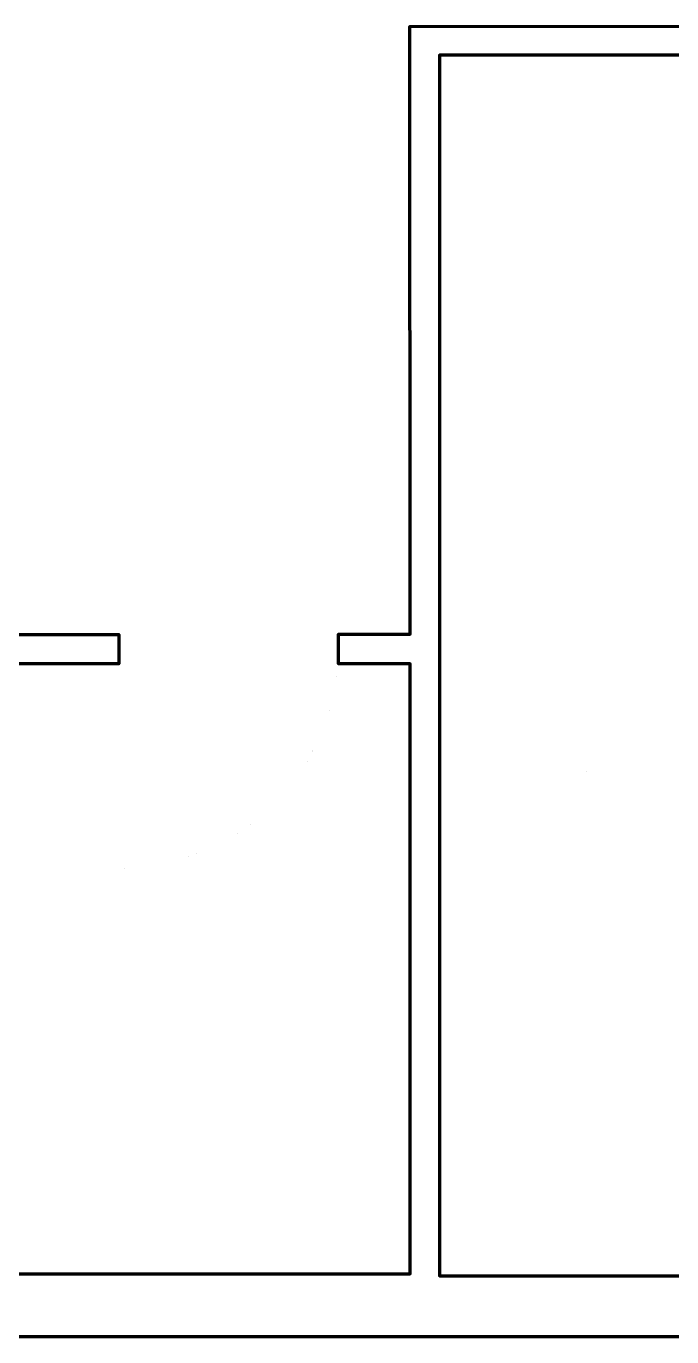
# Model space of a CAD drawing. Header units: metres. Extents: x -7.3 to 2.8, y -2.8 to 6.
# Drawn here: x -3.61 to -0.97, y -2.76 to 2.61 of the extents above; entities that cross this region are included whole.
import ezdxf

# ---------------------------------------------------------------- set-up
doc = ezdxf.new("R2010")
doc.units = ezdxf.units.M
doc.header["$LTSCALE"] = 10
doc.layers.get('0').update_dxf_attribs({"linetype": 'CONTINUOUS', "lineweight": 100})
for name, color, linetype, lineweight in [('doors', 1, 'CONTINUOUS', 100), ('roomitems', 2, 'CONTINUOUS', 100), ('walls', 8, 'CONTINUOUS', 100)]:
    doc.layers.add(name, color=color, linetype=linetype, lineweight=lineweight)

# ---------------------------------------------------------------- blocks, each defined once
blk = doc.blocks.new('F-0-3')
at = {"color": 0, "const_width": 0.01}
for points in [[(-1338, 294.8), (-1338, 294.8)], [(-1338, 294.8), (-1115, 294.8)], [(-1338, 248), (-1338, 294.8)], [(-1338, 294.8), (-1338, 294.8)], [(-1338, 294.8), (-1338, 294.8)], [(-1115, 294.8), (-892, 294.8)], [(-892, 294.8), (-669, 294.8)], [(-669, 294.8), (-446, 294.8)], [(-446, 294.8), (-223, 294.8)], [(-223, 294.8), (0, 294.8)], [(0, 294.8), (223, 294.8)], [(223, 294.8), (446, 294.8)], [(446, 294.8), (669, 294.8)], [(669, 294.8), (892, 294.8)], [(892, 294.8), (1115, 294.8)], [(1115, 294.8), (1338, 294.8)], [(1338, 294.8), (1338, 248)], [(-1338, 201.2), (-1338, 248)], [(1338, 248), (1338, 201.2)], [(-1338, 154.4), (-1338, 201.2)], [(1338, 201.2), (1338, 154.4)], [(-1338, 107.6), (-1338, 154.4)], [(-1338, 60.8), (-1338, 107.6)], [(1338, 154.4), (1338, 107.6)], [(1338, 107.6), (1338, 60.8)], [(-1338, 14), (-1338, 60.8)], [(1338, 60.8), (1338, 14)], [(-1338, -32.8), (-1338, 14)], [(1338, 14), (1338, -32.8)], [(-1338, -79.6), (-1338, -32.8)], [(1338, -32.8), (1338, -79.6)], [(-1338, -126.4), (-1338, -79.6)], [(1338, -79.6), (1338, -126.4)], [(-1338, -173.2), (-1338, -126.4)], [(1338, -126.4), (1338, -173.2)], [(-1338, -219.9), (-1338, -173.2)], [(1338, -173.2), (1338, -219.9)], [(-1338, -266.7), (-1338, -219.9)], [(-1115, -266.7), (-1338, -266.7)], [(-1338, -266.7), (-1338, -266.7)], [(-1338, -266.7), (-1115, -266.7)], [(-1338, -269.1), (-1338, -266.7)], [(-1338, -266.7), (-1338, -266.7)], [(-1338, -266.7), (-1338, -266.7)], [(-892, -266.7), (-1115, -266.7)], [(-1115, -266.7), (-892, -266.7)], [(-669, -266.7), (-892, -266.7)], [(-892, -266.7), (-669, -266.7)], [(-446, -266.7), (-669, -266.7)], [(-669, -266.7), (-446, -266.7)], [(-223, -266.7), (-446, -266.7)], [(-446, -266.7), (-223, -266.7)], [(-431.1, -269.1), (-431.1, -266.7)], [(0, -266.7), (-223, -266.7)], [(-223, -266.7), (0, -266.7)], [(223, -266.7), (0, -266.7)], [(0, -266.7), (223, -266.7)], [(446, -266.7), (223, -266.7)], [(223, -266.7), (446, -266.7)], [(431.1, -269.1), (431.1, -266.7)], [(669, -266.7), (446, -266.7)], [(446, -266.7), (669, -266.7)], [(892, -266.7), (669, -266.7)], [(669, -266.7), (892, -266.7)], [(1115, -266.7), (892, -266.7)], [(892, -266.7), (1115, -266.7)], [(1338, -266.7), (1115, -266.7)], [(1115, -266.7), (1338, -266.7)], [(1338, -219.9), (1338, -266.7)], [(1338, -266.7), (1338, -269.1)], [(-1338, -271.4), (-1338, -269.1)], [(-1338, -273.8), (-1338, -271.4)], [(-1338, -276.1), (-1338, -273.8)], [(-1338, -278.4), (-1338, -276.1)], [(-1338, -280.8), (-1338, -278.4)], [(-1338, -283.1), (-1338, -280.8)], [(-1338, -285.5), (-1338, -283.1)], [(-1338, -287.8), (-1338, -285.5)], [(-1338, -290.1), (-1338, -287.8)], [(-1338, -292.5), (-1338, -290.1)], [(-1338, -294.8), (-1338, -292.5)], [(-1115, -294.8), (-1338, -294.8)], [(-892, -294.8), (-1115, -294.8)], [(-903.9, -310.3), (-903.8, -309.2)], [(-903.9, -311.4), (-903.9, -310.3)], [(-903.9, -312.6), (-903.9, -311.4)], [(-903.9, -313.8), (-903.9, -312.6)], [(-903.9, -314.9), (-903.9, -313.8)], [(-903.9, -316.1), (-903.9, -314.9)], [(-903.9, -317.3), (-903.9, -316.1)], [(-903.9, -318.5), (-903.9, -317.3)], [(-903.9, -319.6), (-903.9, -318.5)], [(-903.9, -320.8), (-903.9, -319.6)], [(-903.9, -322), (-903.9, -320.8)], [(-903.9, -323.1), (-903.9, -322)], [(-903.8, -309.2), (-903.7, -308.3)], [(-903.7, -308.3), (-903.4, -307.4)], [(-903.4, -307.4), (-903, -306.6)], [(-903, -306.6), (-902.5, -305.8)], [(-902.5, -305.8), (-901.9, -305.2)], [(-901.9, -305.2), (-901.2, -304.6)], [(-901.2, -304.6), (-900.4, -304.1)], [(-900.4, -304.1), (-899.5, -303.8)], [(-899.5, -303.8), (-898.6, -303.5)], [(-898.6, -303.5), (-897.6, -303.3)], [(-897.6, -303.3), (-896.5, -303.2)], [(-896.5, -303.2), (-896.5, -303.2)], [(-896.5, -303.2), (-894.5, -303.2)], [(-896.5, -303.2), (-896.5, -303.2)], [(-896.5, -303.2), (-896.5, -303.2)], [(-896.5, -303.2), (-896.5, -303.2)], [(-896.5, -303.2), (-896.5, -303.2)], [(-896.5, -303.2), (-896.5, -303.2)], [(-896.5, -303.2), (-896.5, -303.2)], [(-896.5, -303.2), (-896.5, -303.2)], [(-896.5, -303.2), (-896.5, -303.2)], [(-896.5, -303.2), (-896.5, -303.2)], [(-896.5, -303.2), (-896.5, -303.2)], [(-896.5, -303.2), (-896.5, -303.2)], [(-896.5, -303.2), (-896.5, -303.2)], [(-896.5, -303.2), (-896.5, -303.2)], [(-896.5, -303.2), (-896.5, -303.2)], [(-894.5, -303.2), (-892.5, -303.2)], [(-892.5, -303.2), (-890.5, -303.2)], [(-669, -294.8), (-892, -294.8)], [(-892, -294.8), (-892, -294.8)], [(-892, -294.8), (-890.8, -294.8)], [(-892, -295.5), (-892, -294.8)], [(-892, -294.8), (-892, -294.8)], [(-892, -294.8), (-892, -294.8)], [(-892, -296.2), (-892, -295.5)], [(-892, -296.9), (-892, -296.2)], [(-892, -297.6), (-892, -296.9)], [(-892, -298.3), (-892, -297.6)], [(-892, -299), (-892, -298.3)], [(-892, -299.7), (-892, -299)], [(-892, -300.4), (-892, -299.7)], [(-892, -301.1), (-892, -300.4)], [(-892, -301.8), (-892, -301.1)], [(-892, -302.5), (-892, -301.8)], [(-892, -303.2), (-892, -302.5)], [(-890.8, -303.2), (-892, -303.2)], [(-890.8, -294.8), (-889.5, -294.8)], [(-889.5, -303.2), (-890.8, -303.2)], [(-890.5, -303.2), (-888.5, -303.2)], [(-889.5, -294.8), (-888.3, -294.8)], [(-888.3, -303.2), (-889.5, -303.2)], [(-888.5, -303.2), (-886.6, -303.2)], [(-888.3, -294.8), (-887.1, -294.8)], [(-887.1, -303.2), (-888.3, -303.2)], [(-887.1, -294.8), (-885.8, -294.8)], [(-885.8, -303.2), (-887.1, -303.2)], [(-886.6, -303.2), (-884.6, -303.2)], [(-885.8, -294.8), (-884.6, -294.8)], [(-884.6, -303.2), (-885.8, -303.2)], [(-884.6, -294.8), (-883.3, -294.8)], [(-883.3, -303.2), (-884.6, -303.2)], [(-884.6, -303.2), (-882.6, -303.2)], [(-883.3, -294.8), (-882.1, -294.8)], [(-882.1, -303.2), (-883.3, -303.2)], [(-882.6, -303.2), (-880.6, -303.2)], [(-882.1, -294.8), (-880.9, -294.8)], [(-880.9, -303.2), (-882.1, -303.2)], [(-880.9, -294.8), (-879.6, -294.8)], [(-879.6, -303.2), (-880.9, -303.2)], [(-880.6, -303.2), (-878.6, -303.2)], [(-879.6, -294.8), (-878.4, -294.8)], [(-878.4, -303.2), (-879.6, -303.2)], [(-878.6, -303.2), (-876.6, -303.2)], [(-878.4, -294.8), (-877.1, -294.8)], [(-877.1, -303.2), (-878.4, -303.2)], [(-877.1, -294.8), (-877.1, -295.5)], [(-877.1, -295.5), (-877.1, -296.2)], [(-877.1, -296.2), (-877.1, -296.9)], [(-877.1, -296.9), (-877.1, -297.6)], [(-877.1, -297.6), (-877.1, -298.3)], [(-877.1, -298.3), (-877.1, -299)], [(-877.1, -299), (-877.1, -299.7)], [(-877.1, -299.7), (-877.1, -300.4)], [(-877.1, -300.4), (-877.1, -301.1)], [(-877.1, -301.1), (-877.1, -301.8)], [(-877.1, -301.8), (-877.1, -302.5)], [(-877.1, -302.5), (-877.1, -303.2)], [(-876.6, -303.2), (-874.7, -303.2)], [(-874.7, -303.2), (-872.7, -303.2)], [(-872.7, -303.2), (-871.6, -303.3)], [(-871.6, -303.3), (-870.6, -303.5)], [(-870.6, -303.5), (-869.6, -303.8)], [(-869.6, -303.8), (-868.8, -304.1)], [(-868.8, -304.1), (-868, -304.6)], [(-868, -304.6), (-867.3, -305.2)], [(-867.3, -305.2), (-866.7, -305.8)], [(-866.7, -305.8), (-866.2, -306.6)], [(-866.2, -306.6), (-865.8, -307.4)], [(-865.8, -307.4), (-865.5, -308.3)], [(-865.5, -308.3), (-865.3, -309.2)], [(-865.3, -309.2), (-865.2, -310.3)], [(-865.2, -310.3), (-865.2, -311.4)], [(-865.2, -311.4), (-865.2, -312.6)], [(-865.2, -312.6), (-865.2, -313.8)], [(-865.2, -313.8), (-865.2, -314.9)], [(-865.2, -314.9), (-865.2, -316.1)], [(-865.2, -316.1), (-865.2, -317.3)], [(-865.2, -317.3), (-865.2, -318.5)], [(-865.2, -318.5), (-865.2, -319.6)], [(-865.2, -319.6), (-865.2, -320.8)], [(-865.2, -320.8), (-865.2, -322)], [(-865.2, -322), (-865.2, -323.1)], [(-446, -294.8), (-669, -294.8)], [(-223, -294.8), (-446, -294.8)], [(-431.1, -271.4), (-431.1, -269.1)], [(-431.1, -273.8), (-431.1, -271.4)], [(-431.1, -276.1), (-431.1, -273.8)], [(-431.1, -278.4), (-431.1, -276.1)], [(-431.1, -280.8), (-431.1, -278.4)], [(-431.1, -283.1), (-431.1, -280.8)], [(-431.1, -285.5), (-431.1, -283.1)], [(-431.1, -287.8), (-431.1, -285.5)], [(-431.1, -290.1), (-431.1, -287.8)], [(-431.1, -292.5), (-431.1, -290.1)], [(-431.1, -294.8), (-431.1, -292.5)], [(-431.1, -294.8), (-431.1, -294.8)], [(-350.9, -310.3), (-350.8, -309.2)], [(-350.9, -311.4), (-350.9, -310.3)], [(-350.9, -312.6), (-350.9, -311.4)], [(-350.9, -313.8), (-350.9, -312.6)], [(-350.9, -314.9), (-350.9, -313.8)], [(-350.9, -316.1), (-350.9, -314.9)], [(-350.9, -317.3), (-350.9, -316.1)], [(-350.9, -318.5), (-350.9, -317.3)], [(-350.9, -319.6), (-350.9, -318.5)], [(-350.9, -320.8), (-350.9, -319.6)], [(-350.9, -322), (-350.9, -320.8)], [(-350.9, -323.1), (-350.9, -322)], [(-350.8, -309.2), (-350.6, -308.3)], [(-350.6, -308.3), (-350.3, -307.4)], [(-350.3, -307.4), (-349.9, -306.6)], [(-349.9, -306.6), (-349.4, -305.8)], [(-349.4, -305.8), (-348.8, -305.2)], [(-348.8, -305.2), (-348.1, -304.6)], [(-348.1, -304.6), (-347.3, -304.1)], [(-347.3, -304.1), (-346.5, -303.8)], [(-346.5, -303.8), (-345.5, -303.5)], [(-345.5, -303.5), (-344.5, -303.3)], [(-344.5, -303.3), (-343.4, -303.2)], [(-343.4, -303.2), (-343.4, -303.2)], [(-343.4, -303.2), (-341.4, -303.2)], [(-343.4, -303.2), (-343.4, -303.2)], [(-343.4, -303.2), (-343.4, -303.2)], [(-343.4, -303.2), (-343.4, -303.2)], [(-343.4, -303.2), (-343.4, -303.2)], [(-343.4, -303.2), (-343.4, -303.2)], [(-343.4, -303.2), (-343.4, -303.2)], [(-343.4, -303.2), (-343.4, -303.2)], [(-343.4, -303.2), (-343.4, -303.2)], [(-343.4, -303.2), (-343.4, -303.2)], [(-343.4, -303.2), (-343.4, -303.2)], [(-343.4, -303.2), (-343.4, -303.2)], [(-343.4, -303.2), (-343.4, -303.2)], [(-343.4, -303.2), (-343.4, -303.2)], [(-343.4, -303.2), (-343.4, -303.2)], [(-341.4, -303.2), (-339.5, -303.2)], [(-339.5, -303.2), (-337.5, -303.2)], [(-339, -294.8), (-339, -294.8)], [(-339, -294.8), (-337.7, -294.8)], [(-339, -295.5), (-339, -294.8)], [(-339, -294.8), (-339, -294.8)], [(-339, -294.8), (-339, -294.8)], [(-339, -296.2), (-339, -295.5)], [(-339, -296.9), (-339, -296.2)], [(-339, -297.6), (-339, -296.9)], [(-339, -298.3), (-339, -297.6)], [(-339, -299), (-339, -298.3)], [(-339, -299.7), (-339, -299)], [(-339, -300.4), (-339, -299.7)], [(-339, -301.1), (-339, -300.4)], [(-339, -301.8), (-339, -301.1)], [(-339, -302.5), (-339, -301.8)], [(-339, -303.2), (-339, -302.5)], [(-337.7, -303.2), (-339, -303.2)], [(-337.7, -294.8), (-336.5, -294.8)], [(-336.5, -303.2), (-337.7, -303.2)], [(-337.5, -303.2), (-335.5, -303.2)], [(-336.5, -294.8), (-335.2, -294.8)], [(-335.2, -303.2), (-336.5, -303.2)], [(-335.5, -303.2), (-333.5, -303.2)], [(-335.2, -294.8), (-334, -294.8)], [(-334, -303.2), (-335.2, -303.2)], [(-334, -294.8), (-332.8, -294.8)], [(-332.8, -303.2), (-334, -303.2)], [(-333.5, -303.2), (-331.5, -303.2)], [(-332.8, -294.8), (-331.5, -294.8)], [(-331.5, -303.2), (-332.8, -303.2)], [(-331.5, -294.8), (-330.3, -294.8)], [(-330.3, -303.2), (-331.5, -303.2)], [(-331.5, -303.2), (-329.5, -303.2)], [(-330.3, -294.8), (-329.1, -294.8)], [(-329.1, -303.2), (-330.3, -303.2)], [(-329.5, -303.2), (-327.6, -303.2)], [(-329.1, -294.8), (-327.8, -294.8)], [(-327.8, -303.2), (-329.1, -303.2)], [(-327.8, -294.8), (-326.6, -294.8)], [(-326.6, -303.2), (-327.8, -303.2)], [(-327.6, -303.2), (-325.6, -303.2)], [(-326.6, -294.8), (-325.3, -294.8)], [(-325.3, -303.2), (-326.6, -303.2)], [(-325.6, -303.2), (-323.6, -303.2)], [(-325.3, -294.8), (-324.1, -294.8)], [(-324.1, -303.2), (-325.3, -303.2)], [(-324.1, -294.8), (-324.1, -295.5)], [(-324.1, -295.5), (-324.1, -296.2)], [(-324.1, -296.2), (-324.1, -296.9)], [(-324.1, -296.9), (-324.1, -297.6)], [(-324.1, -297.6), (-324.1, -298.3)], [(-324.1, -298.3), (-324.1, -299)], [(-324.1, -299), (-324.1, -299.7)], [(-324.1, -299.7), (-324.1, -300.4)], [(-324.1, -300.4), (-324.1, -301.1)], [(-324.1, -301.1), (-324.1, -301.8)], [(-324.1, -301.8), (-324.1, -302.5)], [(-324.1, -302.5), (-324.1, -303.2)], [(-323.6, -303.2), (-321.6, -303.2)], [(-321.6, -303.2), (-319.6, -303.2)], [(-319.6, -303.2), (-318.6, -303.3)], [(-318.6, -303.3), (-317.5, -303.5)], [(-317.5, -303.5), (-316.6, -303.8)], [(-316.6, -303.8), (-315.7, -304.1)], [(-315.7, -304.1), (-314.9, -304.6)], [(-314.9, -304.6), (-314.2, -305.2)], [(-314.2, -305.2), (-313.6, -305.8)], [(-313.6, -305.8), (-313.1, -306.6)], [(-313.1, -306.6), (-312.7, -307.4)], [(-312.7, -307.4), (-312.4, -308.3)], [(-312.4, -308.3), (-312.3, -309.2)], [(-312.3, -309.2), (-312.2, -310.3)], [(-312.2, -310.3), (-312.2, -311.4)], [(-312.2, -311.4), (-312.2, -312.6)], [(-312.2, -312.6), (-312.2, -313.8)], [(-312.2, -313.8), (-312.2, -314.9)], [(-312.2, -314.9), (-312.2, -316.1)], [(-312.2, -316.1), (-312.2, -317.3)], [(-312.2, -317.3), (-312.2, -318.5)], [(-312.2, -318.5), (-312.2, -319.6)], [(-312.2, -319.6), (-312.2, -320.8)], [(-312.2, -320.8), (-312.2, -322)], [(-312.2, -322), (-312.2, -323.1)], [(0, -294.8), (-223, -294.8)], [(223, -294.8), (0, -294.8)], [(446, -294.8), (223, -294.8)], [(431.1, -271.4), (431.1, -269.1)], [(431.1, -273.8), (431.1, -271.4)], [(431.1, -276.1), (431.1, -273.8)], [(431.1, -278.4), (431.1, -276.1)], [(431.1, -280.8), (431.1, -278.4)], [(431.1, -283.1), (431.1, -280.8)], [(431.1, -285.5), (431.1, -283.1)], [(431.1, -287.8), (431.1, -285.5)], [(431.1, -290.1), (431.1, -287.8)], [(431.1, -292.5), (431.1, -290.1)], [(431.1, -294.8), (431.1, -292.5)], [(431.1, -294.8), (431.1, -294.8)], [(669, -294.8), (446, -294.8)], [(892, -294.8), (669, -294.8)], [(865.2, -310.3), (865.3, -309.2)], [(865.2, -311.4), (865.2, -310.3)], [(865.2, -312.6), (865.2, -311.4)], [(865.2, -313.8), (865.2, -312.6)], [(865.2, -314.9), (865.2, -313.8)], [(865.2, -316.1), (865.2, -314.9)], [(865.2, -317.3), (865.2, -316.1)], [(865.2, -318.5), (865.2, -317.3)], [(865.2, -319.6), (865.2, -318.5)], [(865.2, -320.8), (865.2, -319.6)], [(865.2, -322), (865.2, -320.8)], [(865.2, -323.1), (865.2, -322)], [(865.3, -309.2), (865.5, -308.3)], [(865.5, -308.3), (865.8, -307.4)], [(865.8, -307.4), (866.2, -306.6)], [(866.2, -306.6), (866.7, -305.8)], [(866.7, -305.8), (867.3, -305.2)], [(867.3, -305.2), (868, -304.6)], [(868, -304.6), (868.8, -304.1)], [(868.8, -304.1), (869.6, -303.8)], [(869.6, -303.8), (870.6, -303.5)], [(870.6, -303.5), (871.6, -303.3)], [(871.6, -303.3), (872.7, -303.2)], [(872.7, -303.2), (872.7, -303.2)], [(872.7, -303.2), (874.7, -303.2)], [(872.7, -303.2), (872.7, -303.2)], [(872.7, -303.2), (872.7, -303.2)], [(872.7, -303.2), (872.7, -303.2)], [(872.7, -303.2), (872.7, -303.2)], [(872.7, -303.2), (872.7, -303.2)], [(872.7, -303.2), (872.7, -303.2)], [(872.7, -303.2), (872.7, -303.2)], [(872.7, -303.2), (872.7, -303.2)], [(872.7, -303.2), (872.7, -303.2)], [(872.7, -303.2), (872.7, -303.2)], [(872.7, -303.2), (872.7, -303.2)], [(872.7, -303.2), (872.7, -303.2)], [(872.7, -303.2), (872.7, -303.2)], [(872.7, -303.2), (872.7, -303.2)], [(874.7, -303.2), (876.6, -303.2)], [(876.6, -303.2), (878.6, -303.2)], [(877.1, -294.8), (877.1, -294.8)], [(877.1, -294.8), (878.4, -294.8)], [(877.1, -295.5), (877.1, -294.8)], [(877.1, -294.8), (877.1, -294.8)], [(877.1, -294.8), (877.1, -294.8)], [(877.1, -296.2), (877.1, -295.5)], [(877.1, -296.9), (877.1, -296.2)], [(877.1, -297.6), (877.1, -296.9)], [(877.1, -298.3), (877.1, -297.6)], [(877.1, -299), (877.1, -298.3)], [(877.1, -299.7), (877.1, -299)], [(877.1, -300.4), (877.1, -299.7)], [(877.1, -301.1), (877.1, -300.4)], [(877.1, -301.8), (877.1, -301.1)], [(877.1, -302.5), (877.1, -301.8)], [(877.1, -303.2), (877.1, -302.5)], [(878.4, -303.2), (877.1, -303.2)], [(878.4, -294.8), (879.6, -294.8)], [(879.6, -303.2), (878.4, -303.2)], [(878.6, -303.2), (880.6, -303.2)], [(879.6, -294.8), (880.9, -294.8)], [(880.9, -303.2), (879.6, -303.2)], [(880.6, -303.2), (882.6, -303.2)], [(880.9, -294.8), (882.1, -294.8)], [(882.1, -303.2), (880.9, -303.2)], [(882.1, -294.8), (883.3, -294.8)], [(883.3, -303.2), (882.1, -303.2)], [(882.6, -303.2), (884.6, -303.2)], [(883.3, -294.8), (884.6, -294.8)], [(884.6, -303.2), (883.3, -303.2)], [(884.6, -294.8), (885.8, -294.8)], [(885.8, -303.2), (884.6, -303.2)], [(884.6, -303.2), (886.6, -303.2)], [(885.8, -294.8), (887.1, -294.8)], [(887.1, -303.2), (885.8, -303.2)], [(886.6, -303.2), (888.5, -303.2)], [(887.1, -294.8), (888.3, -294.8)], [(888.3, -303.2), (887.1, -303.2)], [(888.3, -294.8), (889.5, -294.8)], [(889.5, -303.2), (888.3, -303.2)], [(888.5, -303.2), (890.5, -303.2)], [(889.5, -294.8), (890.8, -294.8)], [(890.8, -303.2), (889.5, -303.2)], [(890.5, -303.2), (892.5, -303.2)], [(890.8, -294.8), (892, -294.8)], [(892, -303.2), (890.8, -303.2)], [(1115, -294.8), (892, -294.8)], [(892, -294.8), (892, -295.5)], [(892, -295.5), (892, -296.2)], [(892, -296.2), (892, -296.9)], [(892, -296.9), (892, -297.6)], [(892, -297.6), (892, -298.3)], [(892, -298.3), (892, -299)], [(892, -299), (892, -299.7)], [(892, -299.7), (892, -300.4)], [(892, -300.4), (892, -301.1)], [(892, -301.1), (892, -301.8)], [(892, -301.8), (892, -302.5)], [(892, -302.5), (892, -303.2)], [(892.5, -303.2), (894.5, -303.2)], [(894.5, -303.2), (896.5, -303.2)], [(896.5, -303.2), (897.6, -303.3)], [(897.6, -303.3), (898.6, -303.5)], [(898.6, -303.5), (899.5, -303.8)], [(899.5, -303.8), (900.4, -304.1)], [(900.4, -304.1), (901.2, -304.6)], [(901.2, -304.6), (901.9, -305.2)], [(901.9, -305.2), (902.5, -305.8)], [(902.5, -305.8), (903, -306.6)], [(903, -306.6), (903.4, -307.4)], [(903.4, -307.4), (903.7, -308.3)], [(903.7, -308.3), (903.8, -309.2)], [(903.8, -309.2), (903.9, -310.3)], [(903.9, -310.3), (903.9, -311.4)], [(903.9, -311.4), (903.9, -312.6)], [(903.9, -312.6), (903.9, -313.8)], [(903.9, -313.8), (903.9, -314.9)], [(903.9, -314.9), (903.9, -316.1)], [(903.9, -316.1), (903.9, -317.3)], [(903.9, -317.3), (903.9, -318.5)], [(903.9, -318.5), (903.9, -319.6)], [(903.9, -319.6), (903.9, -320.8)], [(903.9, -320.8), (903.9, -322)], [(903.9, -322), (903.9, -323.1)], [(1338, -294.8), (1115, -294.8)], [(1338, -269.1), (1338, -271.4)], [(1338, -271.4), (1338, -273.8)], [(1338, -273.8), (1338, -276.1)], [(1338, -276.1), (1338, -278.4)], [(1338, -278.4), (1338, -280.8)], [(1338, -280.8), (1338, -283.1)], [(1338, -283.1), (1338, -285.5)], [(1338, -285.5), (1338, -287.8)], [(1338, -287.8), (1338, -290.1)], [(1338, -290.1), (1338, -292.5)], [(1338, -292.5), (1338, -294.8)], [(-903.9, -324.3), (-903.9, -323.1)], [(-903.8, -325.3), (-903.9, -324.3)], [(-903.7, -326.3), (-903.8, -325.3)], [(-903.4, -327.2), (-903.7, -326.3)], [(-903, -328), (-903.4, -327.2)], [(-902.5, -328.7), (-903, -328)], [(-901.9, -329.4), (-902.5, -328.7)], [(-901.2, -330), (-901.9, -329.4)], [(-900.4, -330.4), (-901.2, -330)], [(-899.5, -330.8), (-900.4, -330.4)], [(-898.6, -331.1), (-899.5, -330.8)], [(-897.6, -331.3), (-898.6, -331.1)], [(-896.5, -331.3), (-897.6, -331.3)], [(-894.5, -331.3), (-896.5, -331.3)], [(-892.5, -331.3), (-894.5, -331.3)], [(-890.5, -331.3), (-892.5, -331.3)], [(-888.5, -331.3), (-890.5, -331.3)], [(-886.6, -331.3), (-888.5, -331.3)], [(-884.6, -331.3), (-886.6, -331.3)], [(-882.6, -331.3), (-884.6, -331.3)], [(-880.6, -331.3), (-882.6, -331.3)], [(-878.6, -331.3), (-880.6, -331.3)], [(-876.6, -331.3), (-878.6, -331.3)], [(-874.7, -331.3), (-876.6, -331.3)], [(-872.7, -331.3), (-874.7, -331.3)], [(-871.6, -331.3), (-872.7, -331.3)], [(-870.6, -331.1), (-871.6, -331.3)], [(-869.6, -330.8), (-870.6, -331.1)], [(-868.8, -330.4), (-869.6, -330.8)], [(-868, -330), (-868.8, -330.4)], [(-867.3, -329.4), (-868, -330)], [(-866.7, -328.7), (-867.3, -329.4)], [(-866.2, -328), (-866.7, -328.7)], [(-865.8, -327.2), (-866.2, -328)], [(-865.5, -326.3), (-865.8, -327.2)], [(-865.3, -325.3), (-865.5, -326.3)], [(-865.2, -323.1), (-865.2, -324.3)], [(-865.2, -324.3), (-865.3, -325.3)], [(-350.9, -324.3), (-350.9, -323.1)], [(-350.8, -325.3), (-350.9, -324.3)], [(-350.6, -326.3), (-350.8, -325.3)], [(-350.3, -327.2), (-350.6, -326.3)], [(-349.9, -328), (-350.3, -327.2)], [(-349.4, -328.7), (-349.9, -328)], [(-348.8, -329.4), (-349.4, -328.7)], [(-348.1, -330), (-348.8, -329.4)], [(-347.3, -330.4), (-348.1, -330)], [(-346.5, -330.8), (-347.3, -330.4)], [(-345.5, -331.1), (-346.5, -330.8)], [(-344.5, -331.3), (-345.5, -331.1)], [(-343.4, -331.3), (-344.5, -331.3)], [(-341.4, -331.3), (-343.4, -331.3)], [(-339.5, -331.3), (-341.4, -331.3)], [(-337.5, -331.3), (-339.5, -331.3)], [(-335.5, -331.3), (-337.5, -331.3)], [(-333.5, -331.3), (-335.5, -331.3)], [(-331.5, -331.3), (-333.5, -331.3)], [(-329.5, -331.3), (-331.5, -331.3)], [(-327.6, -331.3), (-329.5, -331.3)], [(-325.6, -331.3), (-327.6, -331.3)], [(-323.6, -331.3), (-325.6, -331.3)], [(-321.6, -331.3), (-323.6, -331.3)], [(-319.6, -331.3), (-321.6, -331.3)], [(-318.6, -331.3), (-319.6, -331.3)], [(-317.5, -331.1), (-318.6, -331.3)], [(-316.6, -330.8), (-317.5, -331.1)], [(-315.7, -330.4), (-316.6, -330.8)], [(-314.9, -330), (-315.7, -330.4)], [(-314.2, -329.4), (-314.9, -330)], [(-313.6, -328.7), (-314.2, -329.4)], [(-313.1, -328), (-313.6, -328.7)], [(-312.7, -327.2), (-313.1, -328)], [(-312.4, -326.3), (-312.7, -327.2)], [(-312.3, -325.3), (-312.4, -326.3)], [(-312.2, -324.3), (-312.3, -325.3)], [(-312.2, -323.1), (-312.2, -324.3)], [(865.2, -324.3), (865.2, -323.1)], [(865.3, -325.3), (865.2, -324.3)], [(865.5, -326.3), (865.3, -325.3)], [(865.8, -327.2), (865.5, -326.3)], [(866.2, -328), (865.8, -327.2)], [(866.7, -328.7), (866.2, -328)], [(867.3, -329.4), (866.7, -328.7)], [(868, -330), (867.3, -329.4)], [(868.8, -330.4), (868, -330)], [(869.6, -330.8), (868.8, -330.4)], [(870.6, -331.1), (869.6, -330.8)], [(871.6, -331.3), (870.6, -331.1)], [(872.7, -331.3), (871.6, -331.3)], [(874.7, -331.3), (872.7, -331.3)], [(876.6, -331.3), (874.7, -331.3)], [(878.6, -331.3), (876.6, -331.3)], [(880.6, -331.3), (878.6, -331.3)], [(882.6, -331.3), (880.6, -331.3)], [(884.6, -331.3), (882.6, -331.3)], [(886.6, -331.3), (884.6, -331.3)], [(888.5, -331.3), (886.6, -331.3)], [(890.5, -331.3), (888.5, -331.3)], [(892.5, -331.3), (890.5, -331.3)], [(894.5, -331.3), (892.5, -331.3)], [(896.5, -331.3), (894.5, -331.3)], [(897.6, -331.3), (896.5, -331.3)], [(898.6, -331.1), (897.6, -331.3)], [(899.5, -330.8), (898.6, -331.1)], [(900.4, -330.4), (899.5, -330.8)], [(901.2, -330), (900.4, -330.4)], [(901.9, -329.4), (901.2, -330)], [(902.5, -328.7), (901.9, -329.4)], [(903, -328), (902.5, -328.7)], [(903.4, -327.2), (903, -328)], [(903.7, -326.3), (903.4, -327.2)], [(903.8, -325.3), (903.7, -326.3)], [(903.9, -324.3), (903.8, -325.3)], [(903.9, -323.1), (903.9, -324.3)]]:
    blk.add_lwpolyline(points, dxfattribs=at)
blk = doc.blocks.new('W-1-0')
at = {"color": 0, "const_width": 0.01}
for points in [[(-450, -75), (-450, 0)], [(450, 0), (441.8, -122.1)], [(450, 0), (450, 0)], [(-450, -150), (-450, -75)], [(-450, -225), (-450, -150)], [(441.8, -122.1), (417.8, -239.2)], [(-450, -300), (-450, -225)], [(417.8, -239.2), (379.3, -350.3)], [(-450, -375), (-450, -300)], [(-450, -450), (-450, -375)], [(379.3, -350.3), (327.1, -454.2)], [(-450, -525), (-450, -450)], [(327.1, -454.2), (262.5, -549.9)], [(-450, -600), (-450, -525)], [(262.5, -549.9), (186.4, -636.4)], [(-450, -675), (-450, -600)], [(186.4, -636.4), (99.9, -712.5)], [(-450, -750), (-450, -675)], [(-450, -825), (-450, -750)], [(99.9, -712.5), (4.2, -777.1)], [(4.2, -777.1), (-99.7, -829.3)], [(-450, -900), (-450, -825)], [(-99.7, -829.3), (-210.8, -867.8)], [(-327.9, -891.8), (-450, -900)], [(-210.8, -867.8), (-327.9, -891.8)]]:
    blk.add_lwpolyline(points, dxfattribs=at)
blk = doc.blocks.new('F-1-1')
at = {"color": 0, "const_width": 0.01}
for points in [[(-1147.6, 289.1), (-1147.6, 289.1)], [(-1147.6, 289.1), (-956.3, 289.1)], [(-1147.6, 242.5), (-1147.6, 289.1)], [(-1147.6, 289.1), (-1147.6, 289.1)], [(-1147.6, 289.1), (-1147.6, 289.1)], [(-956.3, 289.1), (-765.1, 289.1)], [(-765.1, 289.1), (-573.8, 289.1)], [(-573.8, 289.1), (-382.5, 289.1)], [(-382.5, 289.1), (-191.3, 289.1)], [(-191.3, 289.1), (0, 289.1)], [(0, 289.1), (191.3, 289.1)], [(191.3, 289.1), (382.5, 289.1)], [(382.5, 289.1), (573.8, 289.1)], [(573.8, 289.1), (765.1, 289.1)], [(765.1, 289.1), (956.3, 289.1)], [(956.3, 289.1), (1147.6, 289.1)], [(1147.6, 289.1), (1147.6, 242.5)], [(-1147.6, 195.9), (-1147.6, 242.5)], [(1147.6, 242.5), (1147.6, 195.9)], [(-1147.6, 149.4), (-1147.6, 195.9)], [(1147.6, 195.9), (1147.6, 149.4)], [(-1147.6, 102.8), (-1147.6, 149.4)], [(1147.6, 149.4), (1147.6, 102.8)], [(-1147.6, 56.2), (-1147.6, 102.8)], [(-1147.6, 9.6), (-1147.6, 56.2)], [(1147.6, 102.8), (1147.6, 56.2)], [(1147.6, 56.2), (1147.6, 9.6)], [(-1147.6, -36.9), (-1147.6, 9.6)], [(1147.6, 9.6), (1147.6, -36.9)], [(-1147.6, -83.5), (-1147.6, -36.9)], [(1147.6, -36.9), (1147.6, -83.5)], [(-1147.6, -130.1), (-1147.6, -83.5)], [(1147.6, -83.5), (1147.6, -130.1)], [(-1147.6, -176.7), (-1147.6, -130.1)], [(1147.6, -130.1), (1147.6, -176.7)], [(-1147.6, -223.2), (-1147.6, -176.7)], [(1147.6, -176.7), (1147.6, -223.2)], [(-1147.6, -269.8), (-1147.6, -223.2)], [(1147.6, -223.2), (1147.6, -269.8)], [(-956.3, -269.8), (-1147.6, -269.8)], [(-1147.6, -269.8), (-1147.6, -269.8)], [(-1147.6, -269.8), (-956.3, -269.8)], [(-1147.6, -271.4), (-1147.6, -269.8)], [(-1147.6, -269.8), (-1147.6, -269.8)], [(-1147.6, -269.8), (-1147.6, -269.8)], [(-1147.6, -273), (-1147.6, -271.4)], [(-1147.6, -274.6), (-1147.6, -273)], [(-1147.6, -276.3), (-1147.6, -274.6)], [(-1147.6, -277.9), (-1147.6, -276.3)], [(-1147.6, -279.5), (-1147.6, -277.9)], [(-1147.6, -281.1), (-1147.6, -279.5)], [(-1147.6, -282.7), (-1147.6, -281.1)], [(-1147.6, -284.3), (-1147.6, -282.7)], [(-1147.6, -285.9), (-1147.6, -284.3)], [(-1147.6, -287.5), (-1147.6, -285.9)], [(-1147.6, -289.1), (-1147.6, -287.5)], [(-956.3, -289.1), (-1147.6, -289.1)], [(-765.1, -269.8), (-956.3, -269.8)], [(-956.3, -269.8), (-765.1, -269.8)], [(-765.1, -289.1), (-956.3, -289.1)], [(-573.8, -269.8), (-765.1, -269.8)], [(-765.1, -269.8), (-573.8, -269.8)], [(-573.8, -289.1), (-765.1, -289.1)], [(-382.5, -269.8), (-573.8, -269.8)], [(-573.8, -269.8), (-382.5, -269.8)], [(-382.5, -289.1), (-573.8, -289.1)], [(-486.6, -301.5), (-486.5, -301.4)], [(-486.6, -301.6), (-486.6, -301.5)], [(-486.6, -302.6), (-486.6, -301.6)], [(-486.6, -303.6), (-486.6, -302.6)], [(-486.6, -304.5), (-486.6, -303.6)], [(-486.6, -305.5), (-486.6, -304.5)], [(-486.6, -306.4), (-486.6, -305.5)], [(-486.6, -307.4), (-486.6, -306.4)], [(-486.6, -308.4), (-486.6, -307.4)], [(-486.6, -309.3), (-486.6, -308.4)], [(-486.6, -310.3), (-486.6, -309.3)], [(-486.6, -311.3), (-486.6, -310.3)], [(-486.6, -312.2), (-486.6, -311.3)], [(-486.6, -313.2), (-486.6, -312.2)], [(-486.6, -313.3), (-486.6, -313.2)], [(-486.5, -313.4), (-486.6, -313.3)], [(-486.5, -301.3), (-486.4, -301.1)], [(-486.5, -301.4), (-486.5, -301.3)], [(-486.5, -313.6), (-486.5, -313.4)], [(-486.4, -313.7), (-486.5, -313.6)], [(-486.4, -301.1), (-486.3, -301)], [(-486.3, -313.8), (-486.4, -313.7)], [(-486.3, -301), (-486.1, -300.9)], [(-486.1, -313.9), (-486.3, -313.8)], [(-486.1, -300.9), (-486, -300.9)], [(-486, -314), (-486.1, -313.9)], [(-486, -300.9), (-485.8, -300.8)], [(-485.8, -314), (-486, -314)], [(-485.8, -300.8), (-485.6, -300.7)], [(-485.6, -314.1), (-485.8, -314)], [(-485.6, -300.7), (-485.5, -300.7)], [(-485.5, -314.1), (-485.6, -314.1)], [(-485.5, -300.7), (-485.3, -300.7)], [(-485.3, -314.1), (-485.5, -314.1)], [(-485.3, -300.7), (-485, -300.7)], [(-485, -314.2), (-485.3, -314.1)], [(-485, -300.7), (-485, -300.7)], [(-485, -300.7), (-483.4, -300.7)], [(-485, -300.7), (-485, -300.7)], [(-485, -300.7), (-485, -300.7)], [(-485, -300.7), (-485, -300.7)], [(-485, -300.7), (-485, -300.7)], [(-485, -300.7), (-485, -300.7)], [(-485, -300.7), (-485, -300.7)], [(-485, -300.7), (-485, -300.7)], [(-485, -300.7), (-485, -300.7)], [(-485, -300.7), (-485, -300.7)], [(-485, -300.7), (-485, -300.7)], [(-485, -300.7), (-485, -300.7)], [(-485, -300.7), (-485, -300.7)], [(-485, -300.7), (-485, -300.7)], [(-485, -300.7), (-485, -300.7)], [(-483.4, -314.2), (-485, -314.2)], [(-483.5, -289.1), (-483.5, -289.1)], [(-483.5, -289.1), (-482.2, -289.1)], [(-483.5, -290.1), (-483.5, -289.1)], [(-483.5, -289.1), (-483.5, -289.1)], [(-483.5, -289.1), (-483.5, -289.1)], [(-483.5, -291), (-483.5, -290.1)], [(-483.5, -292), (-483.5, -291)], [(-483.5, -293), (-483.5, -292)], [(-483.5, -293.9), (-483.5, -293)], [(-483.5, -294.9), (-483.5, -293.9)], [(-483.5, -295.8), (-483.5, -294.9)], [(-483.5, -296.8), (-483.5, -295.8)], [(-483.5, -297.8), (-483.5, -296.8)], [(-483.5, -298.7), (-483.5, -297.8)], [(-483.5, -299.7), (-483.5, -298.7)], [(-483.5, -300.7), (-483.5, -299.7)], [(-482.2, -300.7), (-483.5, -300.7)], [(-483.4, -300.7), (-481.7, -300.7)], [(-481.7, -314.2), (-483.4, -314.2)], [(-482.2, -289.1), (-481, -289.1)], [(-481, -300.7), (-482.2, -300.7)], [(-481.7, -300.7), (-480.1, -300.7)], [(-480.1, -314.2), (-481.7, -314.2)], [(-481, -289.1), (-479.7, -289.1)], [(-479.7, -300.7), (-481, -300.7)], [(-480.1, -300.7), (-478.4, -300.7)], [(-478.4, -314.2), (-480.1, -314.2)], [(-479.7, -289.1), (-478.4, -289.1)], [(-478.4, -300.7), (-479.7, -300.7)], [(-478.4, -289.1), (-477.1, -289.1)], [(-477.1, -300.7), (-478.4, -300.7)], [(-478.4, -300.7), (-476.8, -300.7)], [(-476.8, -314.2), (-478.4, -314.2)], [(-477.1, -289.1), (-475.9, -289.1)], [(-475.9, -300.7), (-477.1, -300.7)], [(-476.8, -300.7), (-475.1, -300.7)], [(-475.1, -314.2), (-476.8, -314.2)], [(-475.9, -289.1), (-474.6, -289.1)], [(-474.6, -300.7), (-475.9, -300.7)], [(-475.1, -300.7), (-473.4, -300.7)], [(-473.4, -314.2), (-475.1, -314.2)], [(-474.6, -289.1), (-473.3, -289.1)], [(-473.3, -300.7), (-474.6, -300.7)], [(-473.4, -300.7), (-471.8, -300.7)], [(-471.8, -314.2), (-473.4, -314.2)], [(-473.3, -289.1), (-472, -289.1)], [(-472, -300.7), (-473.3, -300.7)], [(-472, -289.1), (-470.8, -289.1)], [(-470.8, -300.7), (-472, -300.7)], [(-471.8, -300.7), (-470.1, -300.7)], [(-470.1, -314.2), (-471.8, -314.2)], [(-470.8, -289.1), (-469.5, -289.1)], [(-469.5, -300.7), (-470.8, -300.7)], [(-470.1, -300.7), (-468.5, -300.7)], [(-468.5, -314.2), (-470.1, -314.2)], [(-469.5, -289.1), (-468.2, -289.1)], [(-468.2, -300.7), (-469.5, -300.7)], [(-468.5, -300.7), (-466.8, -300.7)], [(-466.8, -314.2), (-468.5, -314.2)], [(-468.2, -289.1), (-468.2, -290.1)], [(-468.2, -290.1), (-468.2, -291)], [(-468.2, -291), (-468.2, -292)], [(-468.2, -292), (-468.2, -293)], [(-468.2, -293), (-468.2, -293.9)], [(-468.2, -293.9), (-468.2, -294.9)], [(-468.2, -294.9), (-468.2, -295.8)], [(-468.2, -295.8), (-468.2, -296.8)], [(-468.2, -296.8), (-468.2, -297.8)], [(-468.2, -297.8), (-468.2, -298.7)], [(-468.2, -298.7), (-468.2, -299.7)], [(-468.2, -299.7), (-468.2, -300.7)], [(-466.8, -300.7), (-465.2, -300.7)], [(-465.2, -314.2), (-466.8, -314.2)], [(-465.2, -300.7), (-464.9, -300.7)], [(-464.9, -314.1), (-465.2, -314.2)], [(-464.9, -300.7), (-464.7, -300.7)], [(-464.7, -314.1), (-464.9, -314.1)], [(-464.7, -300.7), (-464.6, -300.7)], [(-464.6, -314.1), (-464.7, -314.1)], [(-464.6, -300.7), (-464.4, -300.8)], [(-464.4, -314), (-464.6, -314.1)], [(-464.4, -300.8), (-464.2, -300.9)], [(-464.2, -314), (-464.4, -314)], [(-464.2, -300.9), (-464.1, -300.9)], [(-464.1, -313.9), (-464.2, -314)], [(-464.1, -300.9), (-463.9, -301)], [(-463.9, -313.8), (-464.1, -313.9)], [(-463.9, -301), (-463.8, -301.1)], [(-463.8, -313.7), (-463.9, -313.8)], [(-463.8, -301.1), (-463.7, -301.3)], [(-463.7, -313.6), (-463.8, -313.7)], [(-463.7, -301.3), (-463.7, -301.4)], [(-463.7, -301.4), (-463.6, -301.5)], [(-463.6, -313.3), (-463.7, -313.4)], [(-463.7, -313.4), (-463.7, -313.6)], [(-463.6, -301.5), (-463.6, -301.6)], [(-463.6, -301.6), (-463.6, -302.6)], [(-463.6, -302.6), (-463.6, -303.6)], [(-463.6, -303.6), (-463.6, -304.5)], [(-463.6, -304.5), (-463.6, -305.5)], [(-463.6, -305.5), (-463.6, -306.4)], [(-463.6, -306.4), (-463.6, -307.4)], [(-463.6, -307.4), (-463.6, -308.4)], [(-463.6, -308.4), (-463.6, -309.3)], [(-463.6, -309.3), (-463.6, -310.3)], [(-463.6, -310.3), (-463.6, -311.3)], [(-463.6, -311.3), (-463.6, -312.2)], [(-463.6, -312.2), (-463.6, -313.2)], [(-463.6, -313.2), (-463.6, -313.3)], [(-191.3, -269.8), (-382.5, -269.8)], [(-382.5, -269.8), (-191.3, -269.8)], [(-382.5, -271.4), (-382.5, -269.8)], [(-382.5, -273), (-382.5, -271.4)], [(-382.5, -274.6), (-382.5, -273)], [(-382.5, -276.3), (-382.5, -274.6)], [(-382.5, -277.9), (-382.5, -276.3)], [(-382.5, -279.5), (-382.5, -277.9)], [(-382.5, -281.1), (-382.5, -279.5)], [(-382.5, -282.7), (-382.5, -281.1)], [(-382.5, -284.3), (-382.5, -282.7)], [(-382.5, -285.9), (-382.5, -284.3)], [(-382.5, -287.5), (-382.5, -285.9)], [(-382.5, -289.1), (-382.5, -287.5)], [(-191.3, -289.1), (-382.5, -289.1)], [(-382.5, -289.1), (-382.5, -289.1)], [(-301.4, -301.4), (-301.3, -301.3)], [(-301.4, -301.5), (-301.4, -301.4)], [(-301.4, -301.6), (-301.4, -301.5)], [(-301.4, -302.6), (-301.4, -301.6)], [(-301.4, -303.6), (-301.4, -302.6)], [(-301.4, -304.5), (-301.4, -303.6)], [(-301.4, -305.5), (-301.4, -304.5)], [(-301.4, -306.4), (-301.4, -305.5)], [(-301.4, -307.4), (-301.4, -306.4)], [(-301.4, -308.4), (-301.4, -307.4)], [(-301.4, -309.3), (-301.4, -308.4)], [(-301.4, -310.3), (-301.4, -309.3)], [(-301.4, -311.3), (-301.4, -310.3)], [(-301.4, -312.2), (-301.4, -311.3)], [(-301.4, -313.2), (-301.4, -312.2)], [(-301.4, -313.3), (-301.4, -313.2)], [(-301.4, -313.4), (-301.4, -313.3)], [(-301.3, -313.6), (-301.4, -313.4)], [(-301.3, -301.3), (-301.2, -301.1)], [(-301.2, -313.7), (-301.3, -313.6)], [(-301.2, -301.1), (-301.1, -301)], [(-301.1, -313.8), (-301.2, -313.7)], [(-301.1, -301), (-301, -300.9)], [(-301, -313.9), (-301.1, -313.8)], [(-301, -300.9), (-300.8, -300.9)], [(-300.8, -314), (-301, -313.9)], [(-300.8, -300.9), (-300.7, -300.8)], [(-300.7, -314), (-300.8, -314)], [(-300.7, -300.8), (-300.5, -300.7)], [(-300.5, -314.1), (-300.7, -314)], [(-300.5, -300.7), (-300.3, -300.7)], [(-300.3, -314.1), (-300.5, -314.1)], [(-300.3, -300.7), (-300.1, -300.7)], [(-300.1, -314.1), (-300.3, -314.1)], [(-300.1, -300.7), (-299.9, -300.7)], [(-299.9, -314.2), (-300.1, -314.1)], [(-299.9, -300.7), (-299.9, -300.7)], [(-299.9, -300.7), (-298.2, -300.7)], [(-299.9, -300.7), (-299.9, -300.7)], [(-299.9, -300.7), (-299.9, -300.7)], [(-299.9, -300.7), (-299.9, -300.7)], [(-299.9, -300.7), (-299.9, -300.7)], [(-299.9, -300.7), (-299.9, -300.7)], [(-299.9, -300.7), (-299.9, -300.7)], [(-299.9, -300.7), (-299.9, -300.7)], [(-299.9, -300.7), (-299.9, -300.7)], [(-299.9, -300.7), (-299.9, -300.7)], [(-299.9, -300.7), (-299.9, -300.7)], [(-299.9, -300.7), (-299.9, -300.7)], [(-299.9, -300.7), (-299.9, -300.7)], [(-299.9, -300.7), (-299.9, -300.7)], [(-299.9, -300.7), (-299.9, -300.7)], [(-298.2, -314.2), (-299.9, -314.2)], [(-298.2, -300.7), (-296.6, -300.7)], [(-296.6, -314.2), (-298.2, -314.2)], [(-296.8, -289.1), (-296.8, -289.1)], [(-296.8, -289.1), (-295.6, -289.1)], [(-296.8, -290.1), (-296.8, -289.1)], [(-296.8, -289.1), (-296.8, -289.1)], [(-296.8, -289.1), (-296.8, -289.1)], [(-296.8, -291), (-296.8, -290.1)], [(-296.8, -292), (-296.8, -291)], [(-296.8, -293), (-296.8, -292)], [(-296.8, -293.9), (-296.8, -293)], [(-296.8, -294.9), (-296.8, -293.9)], [(-296.8, -295.8), (-296.8, -294.9)], [(-296.8, -296.8), (-296.8, -295.8)], [(-296.8, -297.8), (-296.8, -296.8)], [(-296.8, -298.7), (-296.8, -297.8)], [(-296.8, -299.7), (-296.8, -298.7)], [(-296.8, -300.7), (-296.8, -299.7)], [(-295.6, -300.7), (-296.8, -300.7)], [(-296.6, -300.7), (-294.9, -300.7)], [(-294.9, -314.2), (-296.6, -314.2)], [(-295.6, -289.1), (-294.3, -289.1)], [(-294.3, -300.7), (-295.6, -300.7)], [(-294.9, -300.7), (-293.3, -300.7)], [(-293.3, -314.2), (-294.9, -314.2)], [(-294.3, -289.1), (-293, -289.1)], [(-293, -300.7), (-294.3, -300.7)], [(-293.3, -300.7), (-291.6, -300.7)], [(-291.6, -314.2), (-293.3, -314.2)], [(-293, -289.1), (-291.7, -289.1)], [(-291.7, -300.7), (-293, -300.7)], [(-291.7, -289.1), (-290.5, -289.1)], [(-290.5, -300.7), (-291.7, -300.7)], [(-291.6, -300.7), (-290, -300.7)], [(-290, -314.2), (-291.6, -314.2)], [(-290.5, -289.1), (-289.2, -289.1)], [(-289.2, -300.7), (-290.5, -300.7)], [(-290, -300.7), (-288.3, -300.7)], [(-288.3, -314.2), (-290, -314.2)], [(-289.2, -289.1), (-287.9, -289.1)], [(-287.9, -300.7), (-289.2, -300.7)], [(-288.3, -300.7), (-286.6, -300.7)], [(-286.6, -314.2), (-288.3, -314.2)], [(-287.9, -289.1), (-286.6, -289.1)], [(-286.6, -300.7), (-287.9, -300.7)], [(-286.6, -289.1), (-285.4, -289.1)], [(-285.4, -300.7), (-286.6, -300.7)], [(-286.6, -300.7), (-285, -300.7)], [(-285, -314.2), (-286.6, -314.2)], [(-285.4, -289.1), (-284.1, -289.1)], [(-284.1, -300.7), (-285.4, -300.7)], [(-285, -300.7), (-283.3, -300.7)], [(-283.3, -314.2), (-285, -314.2)], [(-284.1, -289.1), (-282.8, -289.1)], [(-282.8, -300.7), (-284.1, -300.7)], [(-283.3, -300.7), (-281.7, -300.7)], [(-281.7, -314.2), (-283.3, -314.2)], [(-282.8, -289.1), (-281.5, -289.1)], [(-281.5, -300.7), (-282.8, -300.7)], [(-281.7, -300.7), (-280, -300.7)], [(-280, -314.2), (-281.7, -314.2)], [(-281.5, -289.1), (-281.5, -290.1)], [(-281.5, -290.1), (-281.5, -291)], [(-281.5, -291), (-281.5, -292)], [(-281.5, -292), (-281.5, -293)], [(-281.5, -293), (-281.5, -293.9)], [(-281.5, -293.9), (-281.5, -294.9)], [(-281.5, -294.9), (-281.5, -295.8)], [(-281.5, -295.8), (-281.5, -296.8)], [(-281.5, -296.8), (-281.5, -297.8)], [(-281.5, -297.8), (-281.5, -298.7)], [(-281.5, -298.7), (-281.5, -299.7)], [(-281.5, -299.7), (-281.5, -300.7)], [(-280, -300.7), (-279.8, -300.7)], [(-279.8, -314.1), (-280, -314.2)], [(-279.8, -300.7), (-279.6, -300.7)], [(-279.6, -314.1), (-279.8, -314.1)], [(-279.6, -300.7), (-279.4, -300.7)], [(-279.4, -314.1), (-279.6, -314.1)], [(-279.4, -300.7), (-279.2, -300.8)], [(-279.2, -314), (-279.4, -314.1)], [(-279.2, -300.8), (-279.1, -300.9)], [(-279.1, -314), (-279.2, -314)], [(-279.1, -300.9), (-278.9, -300.9)], [(-278.9, -313.9), (-279.1, -314)], [(-278.9, -300.9), (-278.8, -301)], [(-278.8, -313.8), (-278.9, -313.9)], [(-278.8, -301), (-278.7, -301.1)], [(-278.7, -313.7), (-278.8, -313.8)], [(-278.7, -301.1), (-278.6, -301.3)], [(-278.6, -313.6), (-278.7, -313.7)], [(-278.6, -301.3), (-278.5, -301.4)], [(-278.5, -313.4), (-278.6, -313.6)], [(-278.5, -301.4), (-278.5, -301.5)], [(-278.5, -301.5), (-278.5, -301.6)], [(-278.5, -301.6), (-278.5, -302.6)], [(-278.5, -302.6), (-278.5, -303.6)], [(-278.5, -303.6), (-278.5, -304.5)], [(-278.5, -304.5), (-278.5, -305.5)], [(-278.5, -305.5), (-278.5, -306.4)], [(-278.5, -306.4), (-278.5, -307.4)], [(-278.5, -307.4), (-278.5, -308.4)], [(-278.5, -308.4), (-278.5, -309.3)], [(-278.5, -309.3), (-278.5, -310.3)], [(-278.5, -310.3), (-278.5, -311.3)], [(-278.5, -311.3), (-278.5, -312.2)], [(-278.5, -312.2), (-278.5, -313.2)], [(-278.5, -313.2), (-278.5, -313.3)], [(-278.5, -313.3), (-278.5, -313.4)], [(0, -269.8), (-191.3, -269.8)], [(-191.3, -269.8), (0, -269.8)], [(0, -289.1), (-191.3, -289.1)], [(191.3, -269.8), (0, -269.8)], [(0, -269.8), (191.3, -269.8)], [(191.3, -289.1), (0, -289.1)], [(382.5, -269.8), (191.3, -269.8)], [(191.3, -269.8), (382.5, -269.8)], [(382.5, -289.1), (191.3, -289.1)], [(573.8, -269.8), (382.5, -269.8)], [(382.5, -269.8), (573.8, -269.8)], [(382.5, -271.4), (382.5, -269.8)], [(382.5, -273), (382.5, -271.4)], [(382.5, -274.6), (382.5, -273)], [(382.5, -276.3), (382.5, -274.6)], [(382.5, -277.9), (382.5, -276.3)], [(382.5, -279.5), (382.5, -277.9)], [(382.5, -281.1), (382.5, -279.5)], [(382.5, -282.7), (382.5, -281.1)], [(382.5, -284.3), (382.5, -282.7)], [(382.5, -285.9), (382.5, -284.3)], [(382.5, -287.5), (382.5, -285.9)], [(382.5, -289.1), (382.5, -287.5)], [(573.8, -289.1), (382.5, -289.1)], [(382.5, -289.1), (382.5, -289.1)], [(463.6, -301.5), (463.7, -301.4)], [(463.6, -301.6), (463.6, -301.5)], [(463.6, -302.6), (463.6, -301.6)], [(463.6, -303.6), (463.6, -302.6)], [(463.6, -304.5), (463.6, -303.6)], [(463.6, -305.5), (463.6, -304.5)], [(463.6, -306.4), (463.6, -305.5)], [(463.6, -307.4), (463.6, -306.4)], [(463.6, -308.4), (463.6, -307.4)], [(463.6, -309.3), (463.6, -308.4)], [(463.6, -310.3), (463.6, -309.3)], [(463.6, -311.3), (463.6, -310.3)], [(463.6, -312.2), (463.6, -311.3)], [(463.6, -313.2), (463.6, -312.2)], [(463.6, -313.3), (463.6, -313.2)], [(463.7, -313.4), (463.6, -313.3)], [(463.7, -301.3), (463.8, -301.1)], [(463.7, -301.4), (463.7, -301.3)], [(463.7, -313.6), (463.7, -313.4)], [(463.8, -313.7), (463.7, -313.6)], [(463.8, -301.1), (463.9, -301)], [(463.9, -313.8), (463.8, -313.7)], [(463.9, -301), (464.1, -300.9)], [(464.1, -313.9), (463.9, -313.8)], [(464.1, -300.9), (464.2, -300.9)], [(464.2, -314), (464.1, -313.9)], [(464.2, -300.9), (464.4, -300.8)], [(464.4, -314), (464.2, -314)], [(464.4, -300.8), (464.6, -300.7)], [(464.6, -314.1), (464.4, -314)], [(464.6, -300.7), (464.7, -300.7)], [(464.7, -314.1), (464.6, -314.1)], [(464.7, -300.7), (464.9, -300.7)], [(464.9, -314.1), (464.7, -314.1)], [(464.9, -300.7), (465.2, -300.7)], [(465.2, -314.2), (464.9, -314.1)], [(465.2, -300.7), (465.2, -300.7)], [(465.2, -300.7), (466.8, -300.7)], [(465.2, -300.7), (465.2, -300.7)], [(465.2, -300.7), (465.2, -300.7)], [(465.2, -300.7), (465.2, -300.7)], [(465.2, -300.7), (465.2, -300.7)], [(465.2, -300.7), (465.2, -300.7)], [(465.2, -300.7), (465.2, -300.7)], [(465.2, -300.7), (465.2, -300.7)], [(465.2, -300.7), (465.2, -300.7)], [(465.2, -300.7), (465.2, -300.7)], [(465.2, -300.7), (465.2, -300.7)], [(465.2, -300.7), (465.2, -300.7)], [(465.2, -300.7), (465.2, -300.7)], [(465.2, -300.7), (465.2, -300.7)], [(465.2, -300.7), (465.2, -300.7)], [(466.8, -314.2), (465.2, -314.2)], [(466.8, -300.7), (468.5, -300.7)], [(468.5, -314.2), (466.8, -314.2)], [(468.2, -289.1), (468.2, -289.1)], [(468.2, -289.1), (469.5, -289.1)], [(468.2, -290.1), (468.2, -289.1)], [(468.2, -289.1), (468.2, -289.1)], [(468.2, -289.1), (468.2, -289.1)], [(468.2, -291), (468.2, -290.1)], [(468.2, -292), (468.2, -291)], [(468.2, -293), (468.2, -292)], [(468.2, -293.9), (468.2, -293)], [(468.2, -294.9), (468.2, -293.9)], [(468.2, -295.8), (468.2, -294.9)], [(468.2, -296.8), (468.2, -295.8)], [(468.2, -297.8), (468.2, -296.8)], [(468.2, -298.7), (468.2, -297.8)], [(468.2, -299.7), (468.2, -298.7)], [(468.2, -300.7), (468.2, -299.7)], [(469.5, -300.7), (468.2, -300.7)], [(468.5, -300.7), (470.1, -300.7)], [(470.1, -314.2), (468.5, -314.2)], [(469.5, -289.1), (470.8, -289.1)], [(470.8, -300.7), (469.5, -300.7)], [(470.1, -300.7), (471.8, -300.7)], [(471.8, -314.2), (470.1, -314.2)], [(470.8, -289.1), (472, -289.1)], [(472, -300.7), (470.8, -300.7)], [(471.8, -300.7), (473.4, -300.7)], [(473.4, -314.2), (471.8, -314.2)], [(472, -289.1), (473.3, -289.1)], [(473.3, -300.7), (472, -300.7)], [(473.3, -289.1), (474.6, -289.1)], [(474.6, -300.7), (473.3, -300.7)], [(473.4, -300.7), (475.1, -300.7)], [(475.1, -314.2), (473.4, -314.2)], [(474.6, -289.1), (475.9, -289.1)], [(475.9, -300.7), (474.6, -300.7)], [(475.1, -300.7), (476.8, -300.7)], [(476.8, -314.2), (475.1, -314.2)], [(475.9, -289.1), (477.1, -289.1)], [(477.1, -300.7), (475.9, -300.7)], [(476.8, -300.7), (478.4, -300.7)], [(478.4, -314.2), (476.8, -314.2)], [(477.1, -289.1), (478.4, -289.1)], [(478.4, -300.7), (477.1, -300.7)], [(478.4, -289.1), (479.7, -289.1)], [(479.7, -300.7), (478.4, -300.7)], [(478.4, -300.7), (480.1, -300.7)], [(480.1, -314.2), (478.4, -314.2)], [(479.7, -289.1), (481, -289.1)], [(481, -300.7), (479.7, -300.7)], [(480.1, -300.7), (481.7, -300.7)], [(481.7, -314.2), (480.1, -314.2)], [(481, -289.1), (482.2, -289.1)], [(482.2, -300.7), (481, -300.7)], [(481.7, -300.7), (483.4, -300.7)], [(483.4, -314.2), (481.7, -314.2)], [(482.2, -289.1), (483.5, -289.1)], [(483.5, -300.7), (482.2, -300.7)], [(483.4, -300.7), (485, -300.7)], [(485, -314.2), (483.4, -314.2)], [(483.5, -289.1), (483.5, -290.1)], [(483.5, -290.1), (483.5, -291)], [(483.5, -291), (483.5, -292)], [(483.5, -292), (483.5, -293)], [(483.5, -293), (483.5, -293.9)], [(483.5, -293.9), (483.5, -294.9)], [(483.5, -294.9), (483.5, -295.8)], [(483.5, -295.8), (483.5, -296.8)], [(483.5, -296.8), (483.5, -297.8)], [(483.5, -297.8), (483.5, -298.7)], [(483.5, -298.7), (483.5, -299.7)], [(483.5, -299.7), (483.5, -300.7)], [(485, -300.7), (485.3, -300.7)], [(485.3, -314.1), (485, -314.2)], [(485.3, -300.7), (485.5, -300.7)], [(485.5, -314.1), (485.3, -314.1)], [(485.5, -300.7), (485.6, -300.7)], [(485.6, -314.1), (485.5, -314.1)], [(485.6, -300.7), (485.8, -300.8)], [(485.8, -314), (485.6, -314.1)], [(485.8, -300.8), (486, -300.9)], [(486, -314), (485.8, -314)], [(486, -300.9), (486.1, -300.9)], [(486.1, -313.9), (486, -314)], [(486.1, -300.9), (486.3, -301)], [(486.3, -313.8), (486.1, -313.9)], [(486.3, -301), (486.4, -301.1)], [(486.4, -313.7), (486.3, -313.8)], [(486.4, -301.1), (486.5, -301.3)], [(486.5, -301.3), (486.5, -301.4)], [(486.5, -313.4), (486.5, -313.6)], [(486.5, -313.6), (486.4, -313.7)], [(486.5, -301.4), (486.6, -301.5)], [(486.6, -313.3), (486.5, -313.4)], [(486.6, -301.5), (486.6, -301.6)], [(486.6, -301.6), (486.6, -302.6)], [(486.6, -302.6), (486.6, -303.6)], [(486.6, -303.6), (486.6, -304.5)], [(486.6, -304.5), (486.6, -305.5)], [(486.6, -305.5), (486.6, -306.4)], [(486.6, -306.4), (486.6, -307.4)], [(486.6, -307.4), (486.6, -308.4)], [(486.6, -308.4), (486.6, -309.3)], [(486.6, -309.3), (486.6, -310.3)], [(486.6, -310.3), (486.6, -311.3)], [(486.6, -311.3), (486.6, -312.2)], [(486.6, -312.2), (486.6, -313.2)], [(486.6, -313.2), (486.6, -313.3)], [(765.1, -269.8), (573.8, -269.8)], [(573.8, -269.8), (765.1, -269.8)], [(765.1, -289.1), (573.8, -289.1)], [(956.3, -269.8), (765.1, -269.8)], [(765.1, -269.8), (956.3, -269.8)], [(956.3, -289.1), (765.1, -289.1)], [(1147.6, -269.8), (956.3, -269.8)], [(956.3, -269.8), (1147.6, -269.8)], [(1147.6, -289.1), (956.3, -289.1)], [(1147.6, -269.8), (1147.6, -271.4)], [(1147.6, -271.4), (1147.6, -273)], [(1147.6, -273), (1147.6, -274.6)], [(1147.6, -274.6), (1147.6, -276.3)], [(1147.6, -276.3), (1147.6, -277.9)], [(1147.6, -277.9), (1147.6, -279.5)], [(1147.6, -279.5), (1147.6, -281.1)], [(1147.6, -281.1), (1147.6, -282.7)], [(1147.6, -282.7), (1147.6, -284.3)], [(1147.6, -284.3), (1147.6, -285.9)], [(1147.6, -285.9), (1147.6, -287.5)], [(1147.6, -287.5), (1147.6, -289.1)]]:
    blk.add_lwpolyline(points, dxfattribs=at)

msp = doc.modelspace()

# ---------------------------------------------------------------- linework, layer by layer
at = {"layer": 'walls'}
for points in [[(2.831, -2.757), (-7.288, -2.757), (-7.288, -1.99), (-7.038, -1.99), (-7.038, -2.499), (-2.037, -2.499), (-2.037, 0), (-2.331, 0), (-2.331, 0.121), (-2.037, 0.121), (-2.039, 2.61), (-0.81, 2.611)], [(-0.81, 2.492), (-1.918, 2.492), (-1.918, -2.507), (2.581, -2.507)]]:
    msp.add_lwpolyline(points, dxfattribs=at)
msp.add_lwpolyline([(-7.032, 0.12), (-3.231, 0.12), (-3.231, 0), (-7.038, 0), (-7.038, -0.556), (-7.288, -0.556), (-7.288, 0.734), (-7.032, 0.734)], close=True, dxfattribs=at)

# ---------------------------------------------------------------- block references
at = {"layer": 'doors', "xscale": 0.001, "yscale": 0.001}
msp.add_blockref('W-1-0', (-2.7816, 0.0608), dxfattribs=at)
at = {"layer": 'roomitems', "xscale": 0.001, "yscale": 0.001}
for name, p, rotation in [('F-0-3', (-1.624, -0.1306), -270.00005842), ('F-1-1', (-3.1864, -2.2101), -179.99984796)]:
    msp.add_blockref(name, p, dxfattribs=dict(at, rotation=rotation))

doc.saveas('drawing.dxf')
